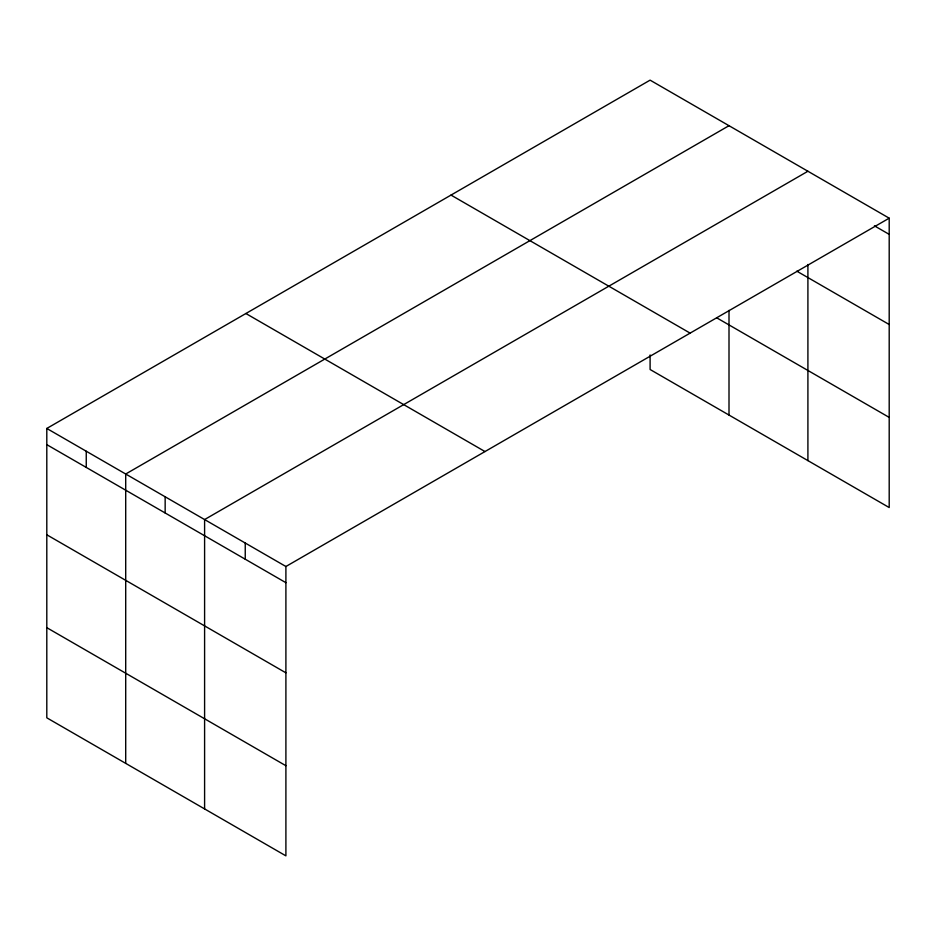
<?xml version="1.0" encoding="UTF-8"?>
<svg xmlns="http://www.w3.org/2000/svg" width="936" height="936" viewBox="0 0 936 936"><rect width="100%" height="100%" fill="white"/><g stroke="black" fill="none" stroke-linecap="round" stroke-linejoin="round"><path stroke-width="1.4" d="M889.2 218.182L650.099 80.145L46.8 428.454L46.8 717.818L285.901 855.855L285.901 566.502L889.2 218.182L889.2 507.546L650.099 369.498L650.099 354.966M807.908 264.49L807.908 460.606M729.004 125.693L125.705 474.014L125.705 763.366M807.908 171.253L204.598 519.562L204.598 808.926M874.423 225.833L889.2 234.363M796.817 271.171L889.2 324.511M716.672 317.795L889.2 417.397M451.012 195.086L690.113 333.122M245.887 313.513L484.988 451.55M46.8 428.454L285.901 566.502M46.8 444.647L285.901 582.683M46.8 534.784L285.901 672.832M46.8 627.67L285.901 765.707M729.004 310.389L729.004 415.057M245.244 543.032L245.244 559.213M165.157 496.782L165.157 512.975M86.252 451.234L86.252 467.415"/></g></svg>
